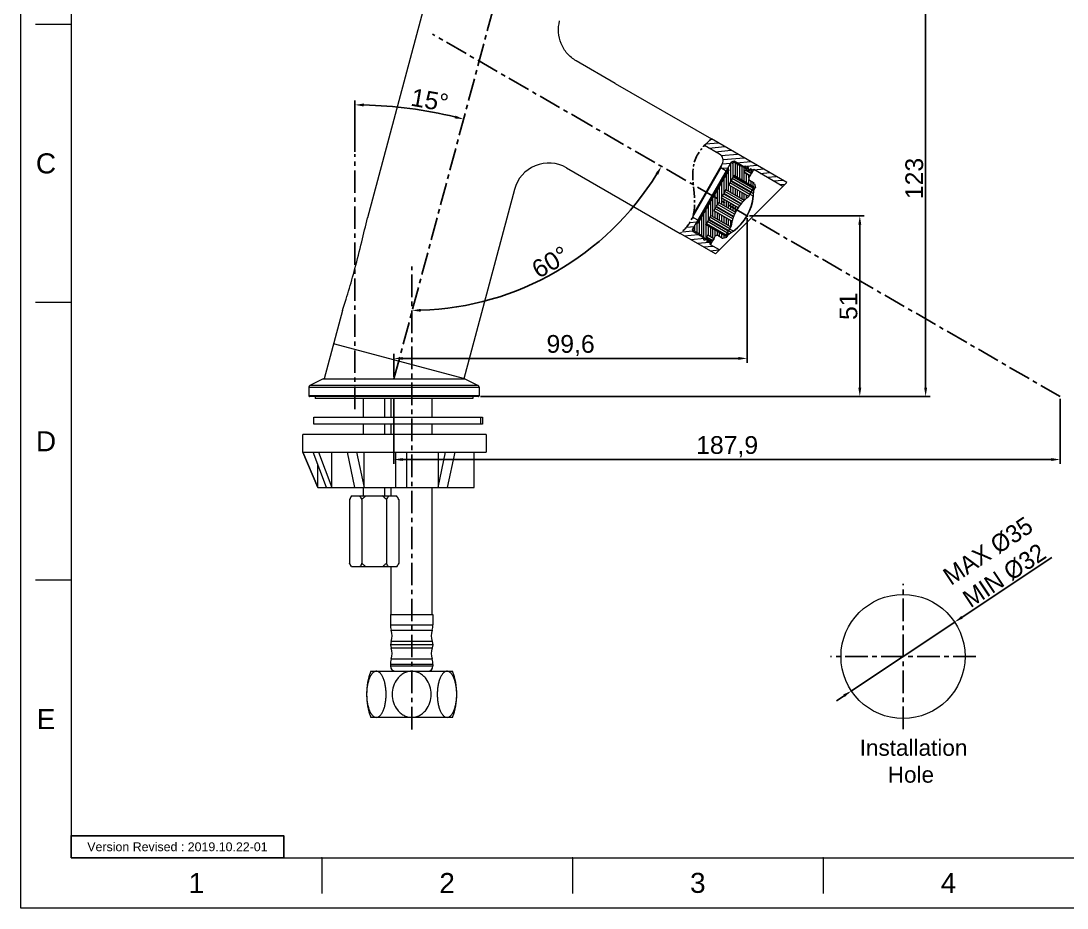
# Model space of a CAD drawing. Header units: millimetres. Extents: x 1968 to 2562, y -639 to -219.
# Drawn here: x 1967.7 to 2262.8, y -639.2 to -388.9 of the extents above; entities that cross this region are included whole.
import ezdxf

# ---------------------------------------------------------------- set-up
doc = ezdxf.new("R2010")
doc.units = ezdxf.units.MM
doc.header["$LTSCALE"] = 0.1
doc.linetypes.add('CENTERX2', pattern=[101.6, 63.5, -12.7, 12.7, -12.7])
doc.layers.get('0').update_dxf_attribs({"lineweight": 13})
for name, color, linetype in [('CENTER', 1, 'CENTERX2'), ('FORM', 7, 'Continuous'), ('TEXT', 2, 'Continuous')]:
    doc.layers.add(name, color=color, linetype=linetype)
doc.layers.add('DIM', color=3, linetype='Continuous', lineweight=9)
doc.styles.get("Standard").update_dxf_attribs({"font": 'arial.ttf'})
doc.dimstyles.new('ISO-25', dxfattribs={"dimtxt": 2.5, "dimasz": 2.5, "dimexe": 1.25, "dimexo": 0.625, "dimtad": 1, "dimtxsty": 'Standard', "dimcen": 2.5, "dimadec": 0, "dimazin": 0, "dimtfac": 1, "dimtmove": 0, "dimatfit": 3, "dimfxl": 0, "dimarcsym": 0})

# ---------------------------------------------------------------- blocks, each defined once
blk = doc.blocks.new('*D34')
at = {"layer": 'Defpoints', "color": 0}
for p in [(2128.44, -418.46), (2077.97, -458.23), (2105.77, -465.69), (2260.84, -494.9), (2077.97, -588.75)]:
    blk.add_point(p, dxfattribs=at)
at = {"layer": 'DIM', "color": 3, "lineweight": -2}
blk.add_arc((2077.97, -389.32), 81.27, 271.7625, 328.2375, dxfattribs=at)
at = {"layer": 'DIM', "color": 3}
for points in [[(2146.72, -431.89), (2147.43, -432.32), (2148.36, -429.96)], [(2080.48, -470.97), (2080.47, -470.14), (2077.97, -470.6)]]:
    blk.add_solid(points, dxfattribs=at)
at = {"layer": 'DIM', "color": 3, "insert": (2117.02, -456.96), "char_height": 5, "attachment_point": 5, "rotation": 30}
blk.add_mtext('60°', dxfattribs=at)
blk = doc.blocks.new('*D35')
at = {"layer": 'Defpoints', "color": 0}
for p in [(2108.76, -356.12), (2072.23, -413.07), (2061.91, -426.49), (2072.91, -489.9), (2061.91, -498.4)]:
    blk.add_point(p, dxfattribs=at)
at = {"layer": 'DIM', "color": 3, "lineweight": -2}
blk.add_line((2061.91, -425.87), (2061.91, -411.37), dxfattribs=at)
blk.add_arc((2061.91, -530.95), 118.33, 76.2105, 88.7895, dxfattribs=at)
at = {"layer": 'DIM', "color": 3}
for points in [[(2064.41, -413.07), (2064.42, -412.23), (2061.91, -412.62)], [(2090.22, -415.63), (2090.02, -416.44), (2092.54, -416.65)]]:
    blk.add_solid(points, dxfattribs=at)
at = {"layer": 'DIM', "color": 3, "insert": (2083.01, -411.29), "char_height": 5, "attachment_point": 5, "rotation": 350}
blk.add_mtext('15°', dxfattribs=at)
blk = doc.blocks.new('*D36')
at = {"layer": 'Defpoints', "color": 0}
for p in [(2172.54, -443.92), (2204.3, -443.92), (2096.71, -494.9)]:
    blk.add_point(p, dxfattribs=at)
at = {"layer": 'DIM', "color": 3, "lineweight": -2}
for p, q in [((2173.17, -443.92), (2205.55, -443.92)), ((2204.3, -492.4), (2204.3, -446.42)), ((2097.34, -494.9), (2205.55, -494.9))]:
    blk.add_line(p, q, dxfattribs=at)
at = {"layer": 'DIM', "color": 3}
for points in [[(2203.88, -446.42), (2204.71, -446.42), (2204.3, -443.92)], [(2203.88, -492.4), (2204.71, -492.4), (2204.3, -494.9)]]:
    blk.add_solid(points, dxfattribs=at)
at = {"layer": 'DIM', "color": 3, "insert": (2201.12, -469.41), "char_height": 5, "attachment_point": 5, "rotation": 90}
blk.add_mtext('51', dxfattribs=at)
blk = doc.blocks.new('*D37')
at = {"layer": 'Defpoints', "color": 0}
for p in [(2179.64, -371.85), (2222.86, -371.85), (2096.71, -494.9)]:
    blk.add_point(p, dxfattribs=at)
at = {"layer": 'DIM', "color": 3, "lineweight": -2}
for p, q in [((2180.27, -371.85), (2224.11, -371.85)), ((2222.86, -492.4), (2222.86, -374.35)), ((2097.34, -494.9), (2224.11, -494.9))]:
    blk.add_line(p, q, dxfattribs=at)
at = {"layer": 'DIM', "color": 3}
for points in [[(2222.45, -374.35), (2223.28, -374.35), (2222.86, -371.85)], [(2222.45, -492.4), (2223.28, -492.4), (2222.86, -494.9)]]:
    blk.add_solid(points, dxfattribs=at)
at = {"layer": 'DIM', "color": 3, "insert": (2219.68, -433.38), "char_height": 5, "attachment_point": 5, "rotation": 90}
blk.add_mtext('123', dxfattribs=at)
blk = doc.blocks.new('*D39')
at = {"layer": 'Defpoints', "color": 0}
for p in [(2072.91, -494.9), (2260.84, -494.9), (2260.84, -512.65)]:
    blk.add_point(p, dxfattribs=at)
at = {"layer": 'DIM', "color": 3, "lineweight": -2}
for p, q in [((2072.91, -495.53), (2072.91, -513.9)), ((2260.84, -495.53), (2260.84, -513.9)), ((2075.41, -512.65), (2258.34, -512.65))]:
    blk.add_line(p, q, dxfattribs=at)
at = {"layer": 'DIM', "color": 3}
for points in [[(2075.41, -512.23), (2075.41, -513.06), (2072.91, -512.65)], [(2258.34, -512.23), (2258.34, -513.06), (2260.84, -512.65)]]:
    blk.add_solid(points, dxfattribs=at)
at = {"layer": 'DIM', "color": 3, "insert": (2166.88, -509.02), "char_height": 5, "attachment_point": 5}
blk.add_mtext('187,9', dxfattribs=at)
blk = doc.blocks.new('*D40')
at = {"layer": 'Defpoints', "color": 0}
for p in [(2172.54, -443.92), (2172.54, -484.13), (2072.91, -489.9)]:
    blk.add_point(p, dxfattribs=at)
at = {"layer": 'DIM', "color": 3, "lineweight": -2}
for p, q in [((2172.54, -444.55), (2172.54, -485.38)), ((2072.91, -489.28), (2072.91, -482.88)), ((2075.41, -484.13), (2170.04, -484.13))]:
    blk.add_line(p, q, dxfattribs=at)
at = {"layer": 'DIM', "color": 3}
for points in [[(2075.41, -483.72), (2075.41, -484.55), (2072.91, -484.13)], [(2170.04, -483.72), (2170.04, -484.55), (2172.54, -484.13)]]:
    blk.add_solid(points, dxfattribs=at)
at = {"layer": 'DIM', "color": 3, "insert": (2122.73, -480.5), "char_height": 5, "attachment_point": 5}
blk.add_mtext('99,6', dxfattribs=at)
blk = doc.blocks.new('*D41')
at = {"layer": 'Defpoints', "color": 0}
for p in [(2231.06, -558.5), (2201.92, -577.89)]:
    blk.add_point(p, dxfattribs=at)
at = {"layer": 'DIM', "color": 0, "lineweight": -2}
for p, q in [((2258.43, -540.29), (2233.14, -557.11)), ((2201.92, -577.89), (2231.06, -558.5)), ((2199.84, -579.28), (2197.76, -580.66))]:
    blk.add_line(p, q, dxfattribs=at)
at = {"layer": 'DIM', "color": 0}
for points in [[(2232.91, -556.77), (2233.37, -557.46), (2231.06, -558.5)], [(2199.61, -578.93), (2200.07, -579.62), (2201.92, -577.89)]]:
    blk.add_solid(points, dxfattribs=at)
at = {"layer": 'DIM', "color": 0, "insert": (2242.78, -541.93), "char_height": 5, "attachment_point": 5, "rotation": 33.6436}
blk.add_mtext('{\\fMS PGothic|b0|i0|c129|p34;MAX %%C35\\PMIN %%C32}', dxfattribs=at)

msp = doc.modelspace()

# ---------------------------------------------------------------- hatches: boundary and pattern name
at = {"linetype": 'Continuous'}
h = msp.add_hatch(dxfattribs=at)
h.set_pattern_fill('DEFAULT__6', color=2, scale=0.632378, angle=90, style=0, pattern_type=0)
h.set_pattern_definition([(90, (1875.1375, -693.86044), (-0.632378, 0), [])])
edge = h.paths.add_edge_path()
edge.add_line((2159.927, -449.918), (2160.027, -449.745))
edge.add_line((2160.027, -449.745), (2159.248, -449.295))
edge.add_spline(control_points=[(2159.248, -449.295), (2159.216, -449.276), (2159.198, -449.245), (2159.198, -449.208)], knot_values=[0, 0, 0, 0, 1, 1, 1, 1], weights=[1, 0.9106836, 0.9106836, 1], degree=3, periodic=0)
edge.add_spline(control_points=[(2159.148, -449.122), (2159.179, -449.14), (2159.198, -449.172), (2159.198, -449.208)], knot_values=[0, 0, 0, 0, 1, 1, 1, 1], weights=[1, 0.9106836, 0.9106836, 1], degree=3, periodic=0)
edge.add_line((2159.148, -449.122), (2157.479, -448.158))
edge.add_line((2157.479, -448.158), (2157.729, -447.725))
edge.add_line((2157.729, -447.725), (2157.383, -447.525))
edge.add_spline(control_points=[(2157.383, -447.525), (2157.332, -447.496), (2157.317, -447.439), (2157.346, -447.389)], knot_values=[0, 0, 0, 0, 1, 1, 1, 1], weights=[1, 0.8047379, 0.8047379, 1], degree=3, periodic=0)
edge.add_line((2157.346, -447.389), (2158.246, -445.83))
edge.add_spline(control_points=[(2158.246, -445.83), (2158.275, -445.779), (2158.332, -445.764), (2158.383, -445.793)], knot_values=[0, 0, 0, 0, 1, 1, 1, 1], weights=[1, 0.8047379, 0.8047379, 1], degree=3, periodic=0)
edge.add_line((2158.729, -445.993), (2158.383, -445.793))
edge.add_line((2158.729, -445.993), (2167.429, -430.924))
edge.add_line((2167.429, -430.924), (2167.083, -430.724))
edge.add_spline(control_points=[(2167.046, -430.588), (2167.017, -430.638), (2167.032, -430.695), (2167.083, -430.724)], knot_values=[0, 0, 0, 0, 1, 1, 1, 1], weights=[1, 0.8047379, 0.8047379, 1], degree=3, periodic=0)
edge.add_line((2167.046, -430.588), (2167.946, -429.029))
edge.add_spline(control_points=[(2168.083, -428.992), (2168.032, -428.963), (2167.975, -428.978), (2167.946, -429.029)], knot_values=[0, 0, 0, 0, 1, 1, 1, 1], weights=[1, 0.8047379, 0.8047379, 1], degree=3, periodic=0)
edge.add_line((2168.429, -429.192), (2168.083, -428.992))
edge.add_line((2168.429, -429.192), (2168.679, -428.759))
edge.add_line((2170.348, -429.723), (2168.679, -428.759))
edge.add_spline(control_points=[(2170.348, -429.723), (2170.379, -429.741), (2170.416, -429.741), (2170.448, -429.723)], knot_values=[0, 0, 0, 0, 1, 1, 1, 1], weights=[1, 0.9106836, 0.9106836, 1], degree=3, periodic=0)
edge.add_spline(control_points=[(2170.548, -429.723), (2170.516, -429.704), (2170.479, -429.704), (2170.448, -429.723)], knot_values=[0, 0, 0, 0, 1, 1, 1, 1], weights=[1, 0.9106836, 0.9106836, 1], degree=3, periodic=0)
edge.add_line((2171.327, -430.173), (2170.548, -429.723))
edge.add_line((2171.327, -430.173), (2171.427, -429.999))
edge.add_line((2171.427, -429.999), (2172.012, -429.843))
edge.add_line((2171.975, -430.455), (2172.012, -429.843))
edge.add_spline(control_points=[(2172.13, -430.545), (2172.119, -430.552), (2172.097, -430.561), (2172.059, -430.562), (2172.024, -430.55), (2171.995, -430.525), (2171.978, -430.492), (2171.974, -430.468), (2171.975, -430.455)], knot_values=[0, 0, 0, 0, 0.1666667, 0.3333333, 0.5, 0.6666667, 0.8333333, 1, 1, 1, 1], degree=3, periodic=0)
edge.add_line((2172.709, -430.162), (2172.13, -430.545))
edge.add_line((2172.882, -430.262), (2172.709, -430.162))
edge.add_line((2172.841, -430.955), (2172.882, -430.262))
edge.add_spline(control_points=[(2172.996, -431.045), (2172.985, -431.052), (2172.963, -431.061), (2172.926, -431.062), (2172.89, -431.05), (2172.861, -431.025), (2172.844, -430.992), (2172.84, -430.968), (2172.841, -430.955)], knot_values=[0, 0, 0, 0, 0.1666667, 0.3333333, 0.5, 0.6666667, 0.8333333, 1, 1, 1, 1], degree=3, periodic=0)
edge.add_line((2173.575, -430.662), (2172.996, -431.045))
edge.add_line((2173.575, -430.662), (2173.748, -430.762))
edge.add_line((2173.707, -431.455), (2173.748, -430.762))
edge.add_spline(control_points=[(2173.862, -431.545), (2173.851, -431.552), (2173.829, -431.561), (2173.792, -431.562), (2173.756, -431.55), (2173.727, -431.525), (2173.71, -431.492), (2173.706, -431.468), (2173.707, -431.455)], knot_values=[0, 0, 0, 0, 0.1666667, 0.3333333, 0.5, 0.6666667, 0.8333333, 1, 1, 1, 1], degree=3, periodic=0)
edge.add_line((2174.011, -431.446), (2173.862, -431.545))
edge.add_line((2174.025, -431.499), (2174.011, -431.446))
edge.add_line((2173.8, -431.889), (2174.025, -431.499))
edge.add_spline(control_points=[(2173.8, -431.889), (2173.786, -431.914), (2173.757, -431.922), (2173.732, -431.907)], knot_values=[0, 0, 0, 0, 1, 1, 1, 1], weights=[1, 0.8047379, 0.8047379, 1], degree=3, periodic=0)
edge.add_line((2172.043, -430.932), (2173.732, -431.907))
edge.add_line((2171.643, -431.625), (2172.043, -430.932))
edge.add_line((2171.643, -431.625), (2173.332, -432.6))
edge.add_spline(control_points=[(2173.332, -432.6), (2173.357, -432.615), (2173.365, -432.643), (2173.35, -432.668)], knot_values=[0, 0, 0, 0, 1, 1, 1, 1], weights=[1, 0.8047379, 0.8047379, 1], degree=3, periodic=0)
edge.add_line((2173.025, -433.231), (2173.35, -432.668))
edge.add_spline(control_points=[(2173.025, -433.231), (2172.879, -433.485), (2172.955, -433.768), (2173.208, -433.914)], knot_values=[0, 0, 0, 0, 1, 1, 1, 1], weights=[1, 0.8047379, 0.8047379, 1], degree=3, periodic=0)
edge.add_line((2174.328, -434.561), (2173.208, -433.914))
edge.add_spline(control_points=[(2174.561, -434.864), (2174.526, -434.735), (2174.444, -434.628), (2174.328, -434.561)], knot_values=[0, 0, 0, 0, 1, 1, 1, 1], weights=[1, 0.949253, 0.949253, 1], degree=3, periodic=0)
edge.add_line((2174.561, -434.864), (2174.842, -435.914))
edge.add_spline(control_points=[(2174.769, -435.97), (2174.814, -435.996), (2174.856, -435.964), (2174.842, -435.914)], knot_values=[0, 0, 0, 0, 1, 1, 1, 1], weights=[1, 0.5884556, 0.5884556, 1], degree=3, periodic=0)
edge.add_line((2174.769, -435.97), (2174.44, -435.78))
edge.add_line((2168.811, -432.53), (2174.44, -435.78))
edge.add_line((2168.811, -432.53), (2168.712, -432.702))
edge.add_line((2168.712, -432.702), (2174.341, -435.952))
edge.add_line((2174.239, -436.129), (2174.341, -435.952))
edge.add_line((2168.61, -432.879), (2174.239, -436.129))
edge.add_line((2168.61, -432.879), (2168.012, -433.914))
edge.add_line((2168.012, -433.914), (2173.641, -437.164))
edge.add_line((2173.539, -437.341), (2173.641, -437.164))
edge.add_line((2167.91, -434.091), (2173.539, -437.341))
edge.add_line((2167.91, -434.091), (2167.312, -435.127))
edge.add_line((2167.312, -435.127), (2172.941, -438.377))
edge.add_line((2172.862, -438.514), (2172.941, -438.377))
edge.add_spline(control_points=[(2172.862, -438.514), (2172.849, -438.538), (2172.83, -438.558), (2172.808, -438.574)], knot_values=[0, 0, 0, 0, 1, 1, 1, 1], weights=[1, 0.9862307, 0.9862307, 1], degree=3, periodic=0)
edge.add_spline(control_points=[(2171.697, -439.511), (2172.049, -439.177), (2172.419, -438.864), (2172.808, -438.574)], knot_values=[0, 0, 0, 0, 1, 1, 1, 1], weights=[1, 0.9987831, 0.9987831, 1], degree=3, periodic=0)
edge.add_line((2166.51, -436.516), (2171.697, -439.511))
edge.add_line((2166.51, -436.516), (2165.912, -437.551))
edge.add_line((2165.912, -437.551), (2170.851, -440.403))
edge.add_line((2170.718, -440.562), (2170.851, -440.403))
edge.add_line((2165.81, -437.728), (2170.718, -440.562))
edge.add_line((2165.81, -437.728), (2165.212, -438.764))
edge.add_line((2165.212, -438.764), (2169.999, -441.527))
edge.add_spline(control_points=[(2169.196, -442.917), (2169.433, -442.436), (2169.7, -441.972), (2169.999, -441.527)], knot_values=[0, 0, 0, 0, 1, 1, 1, 1], weights=[1, 0.9985163, 0.9985163, 1], degree=3, periodic=0)
edge.add_line((2164.41, -440.153), (2169.196, -442.917))
edge.add_line((2164.41, -440.153), (2163.812, -441.189))
edge.add_line((2163.812, -441.189), (2168.72, -444.022))
edge.add_line((2168.649, -444.217), (2168.72, -444.022))
edge.add_line((2163.71, -441.366), (2168.649, -444.217))
edge.add_line((2163.71, -441.366), (2163.112, -442.401))
edge.add_line((2163.112, -442.401), (2168.3, -445.396))
edge.add_spline(control_points=[(2168.044, -446.827), (2168.1, -446.345), (2168.186, -445.868), (2168.3, -445.396)], knot_values=[0, 0, 0, 0, 1, 1, 1, 1], weights=[1, 0.9987831, 0.9987831, 1], degree=3, periodic=0)
edge.add_spline(control_points=[(2168.019, -446.903), (2168.032, -446.88), (2168.041, -446.854), (2168.044, -446.827)], knot_values=[0, 0, 0, 0, 1, 1, 1, 1], weights=[1, 0.9862307, 0.9862307, 1], degree=3, periodic=0)
edge.add_line((2167.939, -447.041), (2168.019, -446.903))
edge.add_line((2162.31, -443.791), (2167.939, -447.041))
edge.add_line((2162.31, -443.791), (2161.712, -444.826))
edge.add_line((2161.712, -444.826), (2167.341, -448.076))
edge.add_line((2167.239, -448.253), (2167.341, -448.076))
edge.add_line((2161.61, -445.003), (2167.239, -448.253))
edge.add_line((2161.61, -445.003), (2161.012, -446.039))
edge.add_line((2161.012, -446.039), (2166.641, -449.289))
edge.add_line((2166.539, -449.466), (2166.641, -449.289))
edge.add_line((2160.91, -446.216), (2166.539, -449.466))
edge.add_line((2160.91, -446.216), (2160.811, -446.387))
edge.add_line((2166.44, -449.637), (2160.811, -446.387))
edge.add_line((2166.769, -449.826), (2166.44, -449.637))
edge.add_spline(control_points=[(2166.769, -449.826), (2166.814, -449.853), (2166.807, -449.905), (2166.757, -449.918)], knot_values=[0, 0, 0, 0, 1, 1, 1, 1], weights=[1, 0.5884556, 0.5884556, 1], degree=3, periodic=0)
edge.add_line((2165.707, -450.199), (2166.757, -449.918))
edge.add_spline(control_points=[(2165.707, -450.199), (2165.578, -450.234), (2165.444, -450.217), (2165.328, -450.149)], knot_values=[0, 0, 0, 0, 1, 1, 1, 1], weights=[1, 0.949253, 0.949253, 1], degree=3, periodic=0)
edge.add_line((2165.328, -450.149), (2164.208, -449.503))
edge.add_spline(control_points=[(2163.525, -449.686), (2163.672, -449.432), (2163.955, -449.356), (2164.208, -449.503)], knot_values=[0, 0, 0, 0, 1, 1, 1, 1], weights=[1, 0.8047379, 0.8047379, 1], degree=3, periodic=0)
edge.add_line((2163.2, -450.249), (2163.525, -449.686))
edge.add_spline(control_points=[(2163.132, -450.267), (2163.157, -450.282), (2163.186, -450.274), (2163.2, -450.249)], knot_values=[0, 0, 0, 0, 1, 1, 1, 1], weights=[1, 0.8047379, 0.8047379, 1], degree=3, periodic=0)
edge.add_line((2161.443, -449.292), (2163.132, -450.267))
edge.add_line((2161.443, -449.292), (2161.043, -449.985))
edge.add_line((2161.043, -449.985), (2162.732, -450.96))
edge.add_spline(control_points=[(2162.75, -451.028), (2162.765, -451.003), (2162.757, -450.975), (2162.732, -450.96)], knot_values=[0, 0, 0, 0, 1, 1, 1, 1], weights=[1, 0.8047379, 0.8047379, 1], degree=3, periodic=0)
edge.add_line((2162.525, -451.418), (2162.75, -451.028))
edge.add_line((2162.525, -451.418), (2162.017, -451.554))
edge.add_line((2162.05, -451.004), (2162.017, -451.554))
edge.add_spline(control_points=[(2161.895, -450.914), (2161.906, -450.907), (2161.928, -450.898), (2161.966, -450.897), (2162.002, -450.909), (2162.03, -450.934), (2162.047, -450.967), (2162.051, -450.991), (2162.05, -451.004)], knot_values=[0, 0, 0, 0, 0.1666667, 0.3333333, 0.5, 0.6666667, 0.8333333, 1, 1, 1, 1], degree=3, periodic=0)
edge.add_line((2161.315, -451.297), (2161.895, -450.914))
edge.add_line((2161.315, -451.297), (2161.142, -451.197))
edge.add_line((2161.184, -450.504), (2161.142, -451.197))
edge.add_spline(control_points=[(2161.029, -450.414), (2161.04, -450.407), (2161.062, -450.398), (2161.1, -450.397), (2161.136, -450.409), (2161.164, -450.434), (2161.181, -450.467), (2161.185, -450.491), (2161.184, -450.504)], knot_values=[0, 0, 0, 0, 0.1666667, 0.3333333, 0.5, 0.6666667, 0.8333333, 1, 1, 1, 1], degree=3, periodic=0)
edge.add_line((2160.449, -450.797), (2161.029, -450.414))
edge.add_line((2160.449, -450.797), (2160.276, -450.697))
edge.add_line((2160.318, -450.004), (2160.276, -450.697))
edge.add_spline(control_points=[(2160.163, -449.914), (2160.173, -449.907), (2160.196, -449.898), (2160.234, -449.897), (2160.27, -449.909), (2160.298, -449.934), (2160.315, -449.967), (2160.319, -449.991), (2160.318, -450.004)], knot_values=[0, 0, 0, 0, 0.1666667, 0.3333333, 0.5, 0.6666667, 0.8333333, 1, 1, 1, 1], degree=3, periodic=0)
edge.add_line((2159.962, -450.047), (2160.163, -449.914))
edge.add_line((2159.927, -449.918), (2159.962, -450.047))

# ---------------------------------------------------------------- linework, layer by layer
for p, q in [((1981.841, -233.299), (1981.841, -625.017)), ((1981.841, -389.986), (1971.841, -389.986)), ((1981.841, -468.33), (1971.841, -468.33)), ((1981.841, -546.673), (1971.841, -546.673)), ((1981.841, -625.017), (2547.497, -625.017)), ((2052.548, -625.017), (2052.548, -635.017)), ((2123.255, -625.017), (2123.255, -635.017)), ((2193.962, -625.017), (2193.962, -635.017))]:
    msp.add_line(p, q)
at = {"color": 7, "linetype": 'Continuous'}
for p, q in [((2083.679, -376.318), (2065.414, -444.482)), ((2135.318, -406.554), (2124.296, -400.19)), ((2135.318, -406.554), (2162.426, -422.204)), ((2164.757, -426.552), (2160.484, -424.085)), ((2183.718, -434.498), (2162.426, -422.204)), ((2121.568, -430.37), (2153.627, -448.878)), ((2165.109, -430.393), (2157.109, -444.25)), ((2157.146, -447.735), (2168.146, -428.682)), ((2165.489, -429.285), (2157.388, -443.316)), ((2167.083, -430.724), (2158.383, -445.793)), ((2166.646, -431.28), (2165.109, -430.393)), ((2167.429, -430.924), (2167.083, -430.724)), ((2168.429, -429.192), (2168.083, -428.992)), ((2168.829, -428.499), (2168.146, -428.682)), ((2168.429, -429.192), (2168.829, -428.499)), ((2170.348, -429.723), (2168.679, -428.759)), ((2173.376, -431.124), (2168.829, -428.499)), ((2171.327, -430.173), (2170.548, -429.723)), ((2171.327, -430.173), (2171.427, -429.999)), ((2171.427, -429.999), (2172.012, -429.843)), ((2171.975, -430.455), (2172.012, -429.843)), ((2172.709, -430.162), (2172.13, -430.545)), ((2172.882, -430.262), (2172.709, -430.162)), ((2172.841, -430.955), (2172.882, -430.262)), ((2173.575, -430.662), (2172.996, -431.045)), ((2173.575, -430.662), (2173.748, -430.762)), ((2173.707, -431.455), (2173.748, -430.762)), ((2158.729, -445.993), (2167.429, -430.924)), ((2168.61, -432.879), (2168.012, -433.914)), ((2173.94, -436.646), (2168.311, -433.396)), ((2168.61, -432.879), (2174.239, -436.129)), ((2168.811, -432.53), (2168.712, -432.702)), ((2168.712, -432.702), (2174.341, -435.952)), ((2174.434, -435.792), (2168.805, -432.542)), ((2168.811, -432.53), (2174.769, -435.97)), ((2171.643, -431.625), (2172.043, -430.932)), ((2171.643, -431.625), (2173.332, -432.6)), ((2173.388, -432.603), (2171.656, -431.603)), ((2172.007, -430.995), (2173.739, -431.995)), ((2173.721, -431.927), (2172.032, -430.952)), ((2172.043, -430.932), (2173.732, -431.907)), ((2173.025, -433.231), (2173.35, -432.668)), ((2173.332, -432.6), (2173.732, -431.907)), ((2173.789, -431.909), (2173.363, -432.646)), ((2174.4, -430.85), (2173.376, -431.124)), ((2173.746, -431.934), (2173.726, -431.929)), ((2173.771, -431.927), (2173.746, -431.934)), ((2173.789, -431.909), (2173.771, -431.927)), ((2173.8, -431.889), (2174.4, -430.85)), ((2174.011, -431.446), (2173.862, -431.545)), ((2174.025, -431.499), (2174.011, -431.446)), ((2182.62, -435.596), (2174.4, -430.85)), ((2106.909, -436.442), (2092.584, -489.902)), ((2163.587, -454.629), (2183.718, -434.498)), ((2183.718, -434.498), (2163.587, -454.629)), ((2166.51, -436.516), (2165.912, -437.551)), ((2166.51, -436.516), (2171.697, -439.511)), ((2167.91, -434.091), (2167.312, -435.127)), ((2167.312, -435.127), (2172.941, -438.377)), ((2173.24, -437.859), (2167.611, -434.609)), ((2167.91, -434.091), (2173.539, -437.341)), ((2168.012, -433.914), (2173.641, -437.164)), ((2172.862, -438.514), (2174.434, -435.792)), ((2174.328, -434.561), (2173.208, -433.914)), ((2174.427, -436.809), (2173.991, -436.558)), ((2174.333, -436.065), (2174.29, -436.04)), ((2174.769, -435.97), (2174.389, -436.627)), ((2174.396, -436.716), (2174.812, -435.995)), ((2174.561, -434.864), (2174.842, -435.914)), ((2165.81, -437.728), (2165.212, -438.764)), ((2165.212, -438.764), (2169.999, -441.527)), ((2170.345, -441.037), (2165.511, -438.246)), ((2165.81, -437.728), (2170.718, -440.562)), ((2165.912, -437.551), (2170.851, -440.403)), ((2171.26, -439.949), (2166.211, -437.034)), ((2173.291, -437.77), (2174.343, -438.377)), ((2174.34, -437.685), (2173.59, -437.253)), ((2174.427, -437.045), (2173.889, -436.735)), ((2174.402, -437.031), (2174.401, -437.043)), ((2163.71, -441.366), (2163.112, -442.401)), ((2163.112, -442.401), (2168.3, -445.396)), ((2168.46, -444.799), (2163.411, -441.884)), ((2163.71, -441.366), (2168.649, -444.217)), ((2164.41, -440.153), (2163.812, -441.189)), ((2163.812, -441.189), (2168.72, -444.022)), ((2168.945, -443.462), (2164.111, -440.671)), ((2164.41, -440.153), (2169.196, -442.917)), ((2158.646, -445.137), (2157.109, -444.25)), ((2161.61, -445.003), (2161.012, -446.039)), ((2166.94, -448.771), (2161.311, -445.521)), ((2161.61, -445.003), (2167.239, -448.253)), ((2162.31, -443.791), (2161.712, -444.826)), ((2161.712, -444.826), (2167.341, -448.076)), ((2167.64, -447.558), (2162.011, -444.308)), ((2162.31, -443.791), (2167.939, -447.041)), ((2157.329, -448.418), (2157.146, -447.735)), ((2157.329, -448.418), (2157.729, -447.725)), ((2161.876, -451.043), (2157.329, -448.418)), ((2157.729, -447.725), (2157.383, -447.525)), ((2159.148, -449.122), (2157.479, -448.158)), ((2158.729, -445.993), (2158.383, -445.793)), ((2160.91, -446.216), (2160.811, -446.387)), ((2166.769, -449.826), (2160.811, -446.387)), ((2166.447, -449.626), (2160.818, -446.376)), ((2160.91, -446.216), (2166.539, -449.466)), ((2161.012, -446.039), (2166.641, -449.289)), ((2166.447, -449.626), (2168.019, -446.903)), ((2168.04, -448.597), (2167.29, -448.165)), ((2168.64, -448.254), (2167.589, -447.647)), ((2163.587, -454.629), (2153.627, -448.878)), ((2160.027, -449.745), (2159.248, -449.295)), ((2159.927, -449.918), (2160.027, -449.745)), ((2159.927, -449.918), (2159.962, -450.047)), ((2159.962, -450.047), (2160.163, -449.914)), ((2160.318, -450.004), (2160.276, -450.697)), ((2160.449, -450.797), (2160.276, -450.697)), ((2160.449, -450.797), (2161.029, -450.414)), ((2161.443, -449.292), (2161.043, -449.985)), ((2161.043, -449.985), (2162.732, -450.96)), ((2162.743, -450.94), (2161.054, -449.965)), ((2162.811, -450.922), (2161.079, -449.922)), ((2161.184, -450.504), (2161.142, -451.197)), ((2161.315, -451.297), (2161.142, -451.197)), ((2161.315, -451.297), (2161.895, -450.914)), ((2161.43, -449.315), (2163.162, -450.315)), ((2161.443, -449.292), (2163.132, -450.267)), ((2161.876, -451.043), (2161.964, -450.89)), ((2162.15, -452.067), (2161.876, -451.043)), ((2162.05, -451.004), (2162.017, -451.554)), ((2162.525, -451.418), (2162.017, -451.554)), ((2162.15, -452.067), (2162.75, -451.028)), ((2162.732, -450.96), (2163.132, -450.267)), ((2163.182, -450.281), (2162.762, -451.009)), ((2162.768, -450.984), (2162.762, -451.009)), ((2163.2, -450.249), (2163.525, -449.686)), ((2165.328, -450.149), (2164.208, -449.503)), ((2165.707, -450.199), (2166.757, -449.918)), ((2166.633, -449.402), (2166.59, -449.377)), ((2167.148, -449.169), (2166.769, -449.826)), ((2166.812, -449.851), (2167.228, -449.131)), ((2167.325, -449.111), (2166.889, -448.859)), ((2167.529, -448.993), (2166.991, -448.682)), ((2167.515, -448.972), (2167.504, -448.979)), ((2164.685, -453.531), (2162.15, -452.067)), ((2058.414, -470.606), (2053.244, -489.902)), ((2058.414, -470.606), (2058.42, -470.589)), ((2048.914, -492.211), (2048.914, -494.702)), ((2048.914, -492.211), (2096.914, -492.211)), ((2052.914, -489.902), (2049.191, -491.764)), ((2096.638, -491.764), (2049.191, -491.764)), ((2052.914, -489.902), (2092.914, -489.902)), ((2092.914, -489.902), (2096.638, -491.764)), ((2096.914, -492.211), (2096.914, -494.702)), ((2096.914, -494.702), (2048.914, -494.702)), ((2096.714, -494.902), (2049.114, -494.902)), ((2050.664, -494.902), (2050.664, -495.402)), ((2095.164, -495.402), (2050.664, -495.402)), ((2064.316, -500.695), (2064.316, -495.402)), ((2070.316, -500.695), (2070.316, -495.402)), ((2072.164, -500.695), (2072.164, -495.402)), ((2083.664, -500.695), (2083.664, -495.402)), ((2095.164, -494.902), (2095.164, -495.402)), ((2050.316, -502.695), (2050.316, -500.695)), ((2050.316, -500.695), (2097.883, -500.695)), ((2097.3, -500.695), (2097.3, -502.695)), ((2097.883, -500.695), (2097.883, -502.695)), ((2097.883, -502.695), (2050.316, -502.695)), ((2064.316, -505.544), (2064.316, -502.695)), ((2070.316, -505.544), (2070.316, -502.695)), ((2072.164, -505.544), (2072.164, -502.695)), ((2083.664, -505.544), (2083.664, -502.695)), ((2047.164, -510.544), (2047.164, -505.544)), ((2098.914, -505.544), (2047.164, -505.544)), ((2098.914, -505.544), (2098.914, -510.544)), ((2051.414, -520.544), (2047.164, -510.544)), ((2047.164, -510.544), (2098.914, -510.544)), ((2047.205, -510.544), (2051.462, -520.544)), ((2053.854, -520.544), (2050.167, -510.544)), ((2051.667, -510.544), (2055.354, -520.544)), ((2055.354, -520.544), (2055.354, -510.544)), ((2061.889, -520.544), (2059.76, -510.544)), ((2062.359, -510.544), (2064.487, -520.544)), ((2064.487, -520.544), (2064.487, -510.544)), ((2073.414, -520.544), (2073.414, -510.544)), ((2076.414, -510.544), (2076.414, -520.544)), ((2085.341, -510.544), (2085.341, -520.544)), ((2085.341, -520.544), (2087.47, -510.544)), ((2090.068, -510.544), (2087.939, -520.544)), ((2095.414, -510.544), (2095.414, -520.544)), ((2095.542, -520.544), (2095.542, -510.544)), ((2051.462, -520.544), (2051.462, -514.057)), ((2051.414, -520.544), (2095.542, -520.544)), ((2064.316, -522.902), (2064.316, -520.544)), ((2070.316, -522.902), (2070.316, -520.544)), ((2072.164, -522.902), (2072.164, -520.544)), ((2083.664, -556.368), (2083.664, -520.544)), ((2060.888, -522.902), (2060.388, -523.902)), ((2060.388, -523.902), (2060.388, -541.902)), ((2060.888, -522.902), (2073.745, -522.902)), ((2063.852, -523.902), (2063.852, -541.902)), ((2070.78, -523.902), (2070.78, -541.902)), ((2060.888, -542.902), (2060.388, -541.902)), ((2073.745, -542.902), (2060.888, -542.902)), ((2072.164, -556.368), (2072.164, -542.902)), ((2071.914, -556.368), (2083.914, -556.368)), ((2071.914, -556.368), (2071.914, -559.245)), ((2083.914, -556.368), (2083.914, -559.245)), ((2071.914, -559.245), (2083.914, -559.245)), ((2072.164, -560.807), (2083.664, -560.807)), ((2072.159, -563.946), (2071.946, -564.868)), ((2083.882, -564.868), (2071.946, -564.868)), ((2071.946, -564.868), (2072.159, -565.79)), ((2083.67, -563.946), (2072.159, -563.946)), ((2072.159, -565.79), (2083.67, -565.79)), ((2083.67, -563.946), (2083.882, -564.868)), ((2083.882, -564.868), (2083.67, -565.79)), ((2083.664, -568.929), (2072.164, -568.929)), ((2066.414, -572.368), (2089.414, -572.368)), ((2083.914, -570.49), (2071.914, -570.49)), ((2071.914, -570.49), (2071.914, -570.868)), ((2071.914, -570.868), (2083.914, -570.868)), ((2083.914, -570.49), (2083.914, -570.868)), ((2089.414, -585.368), (2066.414, -585.368))]:
    msp.add_line(p, q, dxfattribs=at)
at = {"color": 2, "linetype": 'Continuous'}
for p, q in [((2160.906, -423.644), (2164.392, -423.339)), ((2161.693, -424.783), (2166.208, -424.388)), ((2162.304, -422.314), (2162.575, -422.29)), ((2163.51, -425.832), (2168.025, -425.437)), ((2165.193, -426.893), (2169.842, -426.486)), ((2165.744, -428.053), (2171.659, -427.535)), ((2165.306, -430.507), (2167.188, -430.342)), ((2165.49, -429.283), (2167.922, -429.07)), ((2169.568, -428.926), (2173.476, -428.584)), ((2171.385, -429.975), (2175.293, -429.633)), ((2174.505, -430.91), (2177.11, -430.682)), ((2173.202, -431.024), (2174.016, -430.953)), ((2176.322, -431.959), (2178.927, -431.731)), ((2178.139, -433.008), (2180.744, -432.78)), ((2179.955, -434.057), (2182.561, -433.829)), ((2181.772, -435.106), (2183.238, -434.978)), ((2157.004, -444.521), (2157.503, -444.477)), ((2154.16, -448.393), (2157.25, -448.123)), ((2155.416, -447.076), (2157.639, -446.881)), ((2156.357, -445.785), (2158.374, -445.609)), ((2154.784, -449.547), (2158.692, -449.205)), ((2156.601, -450.596), (2160.509, -450.254)), ((2158.418, -451.645), (2161.954, -451.335)), ((2160.235, -452.694), (2162.84, -452.466)), ((2162.052, -453.743), (2164.657, -453.515))]:
    msp.add_line(p, q, dxfattribs=at)
msp.add_circle((2216.494, -568.195), 17.5)
at = {"color": 7, "linetype": 'Continuous'}
for centre, radius, start, end in [((2163.757, -428.285), 2, 330, 60), ((2116.568, -439.03), 10, 60.00087, 164.99868), ((2166.303, -430.274), 1.2, 150, 185.68533), ((2167.133, -430.638), 0.1, 150, 240), ((2168.033, -429.079), 0.1, 60, 150), ((2170.398, -429.636), 0.1, 240, 300), ((2170.498, -429.809), 0.1, 60, 120), ((2173.458, -433.481), 0.5, 150, 240), ((2173.307, -432.643), 0.05, 330, 60), ((2173.745, -431.884), 0.049, 240.02933, 246.77289), ((2173.757, -431.864), 0.05, 240, 330), ((2174.078, -434.994), 0.5, 15, 60), ((2163.658, -436.001), 10.675, 359.92123, 0.18567), ((2163.675, -436.001), 10.658, 359.65784, 359.92123), ((2162.528, -437.547), 11.898, 3.62672, 7.15879), ((2174.794, -435.927), 0.05, 240, 15), ((2179.993, -448.224), 12.031, 126.66974, 173.33026), ((2160.438, -436.934), 13.88, 305.7428, 354.2572), ((2160.438, -436.934), 13.98, 305.92457, 354.07543), ((2172.689, -438.414), 0.2, 306.66974, 330), ((2162.839, -437.839), 11.502, 357.35786, 0.76526), ((2163.842, -436.35), 10.582, 352.75209, 356.24396), ((2160.438, -436.934), 13.99, 359.54206, 0.50888), ((2157.433, -447.439), 0.1, 150, 240), ((2158.333, -445.88), 0.1, 60, 150), ((2167.845, -446.803), 0.2, 330, 353.33026), ((2162.448, -438.604), 11.451, 299.22716, 302.64963), ((2159.098, -449.208), 0.1, 0, 60), ((2159.298, -449.208), 0.1, 180, 240), ((2162.707, -451.003), 0.05, 330, 60), ((2163.157, -450.224), 0.05, 240, 330), ((2163.958, -449.936), 0.5, 60, 150), ((2165.578, -449.716), 0.5, 240, 285), ((2161.24, -440.189), 10.675, 299.81433, 300.07877), ((2161.249, -440.204), 10.658, 300.07877, 300.34216), ((2161.971, -438.337), 12.006, 292.8447, 293.09728), ((2162.038, -438.487), 11.842, 293.08823, 296.38079), ((2166.744, -449.87), 0.05, 285, 60), ((2160.438, -436.934), 13.99, 299.49112, 300.45794), ((2161.653, -440.199), 10.55, 303.75075, 307.25321), ((2049.414, -492.211), 0.5, 116.56505, 180), ((2096.414, -492.211), 0.5, 0, 63.43495), ((2049.114, -494.702), 0.2, 180, 270), ((2096.714, -494.702), 0.2, 270, 0), ((2065.123, -525.797), 5.065, 145.13952, 145.61407), ((2076.914, -559.245), 5, 180, 198.19487), ((2078.914, -559.245), 5, 341.80513, 0), ((2076.914, -570.49), 5, 161.80513, 180), ((2078.914, -570.49), 5, 0, 18.19487), ((2082.689, -578.868), 17.525, 158.22895, 201.77105), ((2073.414, -570.868), 1.5, 180, 270), ((2082.414, -570.868), 1.5, 270, 0), ((2073.139, -578.868), 17.525, 338.22895, 21.77105)]:
    msp.add_arc(centre, radius, start, end, dxfattribs=at)
for centre, major_axis, start_param, end_param in [((2067.414, -562.368), (-5, 0), 2.8204289, 3.4591531), ((2088.414, -562.368), (0, 5), 1.2532359, 1.8919601), ((2067.414, -567.368), (-5, 0), 2.8240322, 3.4627565), ((2088.414, -567.368), (0, 5), 1.2496325, 1.8883568)]:
    msp.add_ellipse(centre, major_axis=major_axis, ratio=1, start_param=start_param, end_param=end_param, dxfattribs=at)
for points, knots in [([(2124.296, -400.19), (2123.356, -399.645), (2121.639, -398.241), (2119.891, -395.424), (2119.137, -392.197), (2119.356, -389.99), (2119.637, -388.942)], [0, 0, 0, 0, 0.2501247, 0.5001214, 0.7500536, 1, 1, 1, 1]), ([(2172.025, -430.548), (2172.009, -430.539), (2171.983, -430.511), (2171.974, -430.474), (2171.975, -430.455)], [0, 0, 0, 0, 0.5000023, 1, 1, 1, 1]), ([(2172.13, -430.545), (2172.115, -430.555), (2172.078, -430.566), (2172.04, -430.557), (2172.025, -430.548)], [0, 0, 0, 0, 0.4999885, 1, 1, 1, 1]), ([(2172.891, -431.048), (2172.875, -431.039), (2172.849, -431.011), (2172.84, -430.974), (2172.841, -430.955)], [0, 0, 0, 0, 0.5000023, 1, 1, 1, 1]), ([(2172.996, -431.045), (2172.981, -431.055), (2172.944, -431.066), (2172.906, -431.057), (2172.891, -431.048)], [0, 0, 0, 0, 0.4999885, 1, 1, 1, 1]), ([(2173.758, -431.549), (2173.742, -431.54), (2173.715, -431.512), (2173.706, -431.474), (2173.707, -431.455)], [0, 0, 0, 0, 0.499967, 1, 1, 1, 1]), ([(2173.862, -431.545), (2173.847, -431.555), (2173.811, -431.566), (2173.774, -431.557), (2173.758, -431.549)], [0, 0, 0, 0, 0.4999555, 1, 1, 1, 1]), ([(2061.914, -458.8), (2062.588, -456.284), (2063.795, -451.521), (2064.907, -446.734), (2065.414, -444.482)], [0, 0, 0, 0, 0.5300957, 1, 1, 1, 1]), ([(2160.163, -449.914), (2160.178, -449.904), (2160.214, -449.893), (2160.251, -449.902), (2160.267, -449.91)], [0, 0, 0, 0, 0.4999655, 1, 1, 1, 1]), ([(2160.267, -449.91), (2160.283, -449.919), (2160.31, -449.947), (2160.319, -449.985), (2160.318, -450.004)], [0, 0, 0, 0, 0.4999756, 1, 1, 1, 1]), ([(2161.029, -450.414), (2161.044, -450.404), (2161.081, -450.393), (2161.118, -450.402), (2161.134, -450.411)], [0, 0, 0, 0, 0.4999977, 1, 1, 1, 1]), ([(2161.134, -450.411), (2161.15, -450.42), (2161.176, -450.448), (2161.185, -450.485), (2161.184, -450.504)], [0, 0, 0, 0, 0.5000115, 1, 1, 1, 1]), ([(2161.895, -450.914), (2161.91, -450.904), (2161.947, -450.893), (2161.984, -450.902), (2162, -450.911)], [0, 0, 0, 0, 0.4999977, 1, 1, 1, 1]), ([(2162, -450.911), (2162.016, -450.92), (2162.042, -450.948), (2162.051, -450.985), (2162.05, -451.004)], [0, 0, 0, 0, 0.5000115, 1, 1, 1, 1]), ([(2162.743, -450.94), (2162.751, -450.945), (2162.764, -450.958), (2162.768, -450.975), (2162.768, -450.984)], [0, 0, 0, 0, 0.5002215, 1, 1, 1, 1]), ([(2058.42, -470.589), (2058.682, -469.801), (2059.263, -467.993), (2060.462, -464.073), (2061.345, -460.925), (2061.914, -458.8)], [0, 0, 0, 0, 0.2025647, 0.463291, 1, 1, 1, 1]), ([(2060.943, -522.936), (2060.841, -523.086), (2060.647, -523.403), (2060.473, -523.732), (2060.388, -523.902)], [0, 0, 0, 0, 0.4876029, 1, 1, 1, 1]), ([(2063.852, -523.902), (2063.764, -523.725), (2063.584, -523.384), (2063.381, -523.056), (2063.274, -522.902)], [0, 0, 0, 0, 0.5131162, 1, 1, 1, 1]), ([(2065.009, -522.902), (2064.802, -523.051), (2064.404, -523.371), (2064.033, -523.722), (2063.852, -523.902)], [0, 0, 0, 0, 0.4999729, 1, 1, 1, 1]), ([(2070.78, -523.902), (2070.6, -523.722), (2070.229, -523.371), (2069.83, -523.051), (2069.623, -522.902)], [0, 0, 0, 0, 0.5000274, 1, 1, 1, 1]), ([(2071.359, -522.902), (2071.252, -523.056), (2071.049, -523.384), (2070.869, -523.725), (2070.78, -523.902)], [0, 0, 0, 0, 0.4868843, 1, 1, 1, 1]), ([(2074.245, -523.902), (2074.156, -523.725), (2073.976, -523.384), (2073.773, -523.056), (2073.666, -522.902)], [0, 0, 0, 0, 0.5131162, 1, 1, 1, 1]), ([(2060.967, -542.902), (2060.859, -542.748), (2060.657, -542.42), (2060.477, -542.079), (2060.388, -541.902)], [0, 0, 0, 0, 0.4868796, 1, 1, 1, 1]), ([(2063.852, -541.902), (2063.764, -542.079), (2063.584, -542.42), (2063.381, -542.748), (2063.274, -542.902)], [0, 0, 0, 0, 0.5131211, 1, 1, 1, 1]), ([(2065.009, -542.902), (2064.802, -542.753), (2064.404, -542.433), (2064.033, -542.082), (2063.852, -541.902)], [0, 0, 0, 0, 0.4999679, 1, 1, 1, 1]), ([(2070.78, -541.902), (2070.6, -542.082), (2070.229, -542.433), (2069.83, -542.753), (2069.623, -542.902)], [0, 0, 0, 0, 0.5000328, 1, 1, 1, 1]), ([(2071.359, -542.902), (2071.252, -542.748), (2071.049, -542.42), (2070.869, -542.079), (2070.78, -541.902)], [0, 0, 0, 0, 0.4868796, 1, 1, 1, 1]), ([(2074.245, -541.902), (2074.156, -542.079), (2073.976, -542.42), (2073.773, -542.748), (2073.666, -542.902)], [0, 0, 0, 0, 0.5131211, 1, 1, 1, 1]), ([(2067.955, -572.368), (2067.856, -572.368), (2067.653, -572.395), (2067.359, -572.512), (2067.077, -572.699), (2066.706, -573.05), (2066.297, -573.641), (2065.903, -574.494), (2065.591, -575.48), (2065.367, -576.56), (2065.232, -577.699), (2065.187, -578.868), (2065.232, -580.036), (2065.367, -581.176), (2065.591, -582.256), (2065.903, -583.241), (2066.297, -584.095), (2066.706, -584.686), (2067.077, -585.036), (2067.359, -585.224), (2067.653, -585.341), (2067.856, -585.368), (2067.955, -585.368)], [0, 0, 0, 0, 0.0196122, 0.0401587, 0.0623021, 0.0864491, 0.14109, 0.2036289, 0.27246, 0.3458578, 0.4222022, 0.4999845, 0.5777673, 0.6541124, 0.7275104, 0.7963412, 0.8588819, 0.9135346, 0.9376896, 0.9598398, 0.9803881, 1, 1, 1, 1]), ([(2067.955, -585.368), (2068.054, -585.368), (2068.257, -585.341), (2068.551, -585.224), (2068.833, -585.036), (2069.204, -584.686), (2069.613, -584.095), (2070.007, -583.242), (2070.318, -582.256), (2070.543, -581.176), (2070.678, -580.037), (2070.723, -578.868), (2070.678, -577.699), (2070.543, -576.56), (2070.318, -575.48), (2070.007, -574.494), (2069.613, -573.641), (2069.204, -573.05), (2068.833, -572.7), (2068.551, -572.512), (2068.257, -572.395), (2068.054, -572.368), (2067.955, -572.368)], [0, 0, 0, 0, 0.0196132, 0.0401633, 0.0623113, 0.0864624, 0.141107, 0.2036431, 0.272473, 0.345872, 0.4222178, 0.5000001, 0.5777824, 0.6541282, 0.7275271, 0.796357, 0.8588931, 0.9135376, 0.9376887, 0.9598367, 0.9803868, 1, 1, 1, 1]), ([(2077.914, -572.368), (2077.522, -572.368), (2076.734, -572.47), (2075.63, -572.91), (2074.656, -573.588), (2073.574, -574.734), (2072.653, -576.509), (2072.287, -578.866), (2072.652, -581.223), (2073.572, -582.999), (2074.654, -584.146), (2075.627, -584.824), (2076.73, -585.265), (2077.518, -585.368), (2077.911, -585.368)], [0, 0, 0, 0, 0.0625784, 0.1251561, 0.1877481, 0.2503449, 0.3751093, 0.4999972, 0.6248875, 0.7496529, 0.8122504, 0.8748425, 0.9374208, 1, 1, 1, 1]), ([(2077.911, -585.368), (2078.303, -585.368), (2079.091, -585.267), (2080.195, -584.828), (2081.17, -584.15), (2082.253, -583.004), (2083.175, -581.228), (2083.542, -578.87), (2083.176, -576.512), (2082.255, -574.735), (2081.173, -573.589), (2080.199, -572.91), (2079.095, -572.47), (2078.307, -572.368), (2077.914, -572.368)], [0, 0, 0, 0, 0.0625679, 0.1251395, 0.1877278, 0.2503312, 0.375113, 0.5000001, 0.6248873, 0.7496696, 0.8122731, 0.8748615, 0.937433, 1, 1, 1, 1]), ([(2087.874, -572.368), (2087.775, -572.368), (2087.572, -572.395), (2087.277, -572.512), (2086.995, -572.7), (2086.625, -573.05), (2086.215, -573.641), (2085.821, -574.494), (2085.51, -575.48), (2085.286, -576.56), (2085.151, -577.699), (2085.106, -578.868), (2085.151, -580.037), (2085.286, -581.176), (2085.51, -582.256), (2085.821, -583.242), (2086.215, -584.095), (2086.625, -584.686), (2086.995, -585.036), (2087.277, -585.224), (2087.572, -585.341), (2087.775, -585.368), (2087.874, -585.368)], [0, 0, 0, 0, 0.0196132, 0.0401633, 0.0623112, 0.0864624, 0.1411069, 0.203643, 0.2724729, 0.3458717, 0.4222175, 0.4999998, 0.5777821, 0.6541279, 0.7275269, 0.7963569, 0.858893, 0.9135375, 0.9376886, 0.9598366, 0.9803868, 1, 1, 1, 1]), ([(2087.874, -585.368), (2087.972, -585.368), (2088.175, -585.341), (2088.47, -585.224), (2088.752, -585.036), (2089.122, -584.686), (2089.532, -584.095), (2089.926, -583.242), (2090.237, -582.256), (2090.461, -581.176), (2090.596, -580.037), (2090.642, -578.868), (2090.596, -577.699), (2090.461, -576.56), (2090.237, -575.48), (2089.926, -574.494), (2089.532, -573.641), (2089.122, -573.05), (2088.752, -572.7), (2088.47, -572.512), (2088.175, -572.395), (2087.972, -572.368), (2087.874, -572.368)], [0, 0, 0, 0, 0.0196132, 0.0401634, 0.0623113, 0.0864625, 0.141107, 0.203643, 0.2724727, 0.3458716, 0.4222176, 0.4999999, 0.5777822, 0.6541282, 0.7275272, 0.7963569, 0.8588929, 0.9135375, 0.9376886, 0.9598366, 0.9803868, 1, 1, 1, 1])]:
    msp.add_open_spline(points, degree=3, knots=knots, dxfattribs=at)
for p in [(2052.548, -625.017), (2123.255, -625.017), (2193.962, -625.017)]:
    msp.add_point(p)
at = {"layer": 'CENTER'}
for p, q in [((2072.914, -489.902), (2108.761, -356.121)), ((2128.443, -418.462), (2083.744, -392.655)), ((2260.842, -494.902), (2128.443, -418.462)), ((2061.914, -498.398), (2061.914, -426.491)), ((2077.975, -588.746), (2077.975, -458.226)), ((2216.494, -588.695), (2216.494, -547.695)), ((2236.994, -568.195), (2195.994, -568.195))]:
    msp.add_line(p, q, dxfattribs=at)
at = {"layer": 'CENTER', "linetype": 'CENTERX2', "ltscale": 0.5}
msp.add_open_spline([(2162.426, -422.204), (2160.299, -424.105), (2154.839, -430.024), (2159.782, -442.129), (2155.189, -447.505), (2153.627, -448.878)], degree=3, knots=[2.7217621, 2.7217621, 2.7217621, 2.7217621, 10.7946173, 26.4999412, 32.5461709, 32.5461709, 32.5461709, 32.5461709], dxfattribs=at)
at = {"layer": 'DIM', "color": 7}
for p, q in [((2092.914, -489.902), (2055.901, -479.984)), ((2074.245, -523.902), (2074.245, -541.902))]:
    msp.add_line(p, q, dxfattribs=at)
msp.add_lwpolyline([(1967.699, -219.158), (2561.638, -219.158), (2561.638, -639.158), (1967.699, -639.158)], close=True, dxfattribs=at)
at = {"layer": 'FORM'}
msp.add_lwpolyline([(1981.841, -625.017), (2041.841, -625.017), (2041.841, -618.767), (1981.841, -618.767)], close=True, dxfattribs=at)

# ---------------------------------------------------------------- texts
at = {"char_height": 5.657, "attachment_point": 5}
for s, width, insert in [('C', 10, (1974.77, -429.158)), ('D', 10, (1974.77, -507.501)), ('E', 10, (1974.77, -585.845)), ('1', 50, (2017.194, -632.087)), ('2', 50, (2087.901, -632.087)), ('3', 50, (2158.608, -632.087)), ('4', 50, (2229.315, -632.087))]:
    msp.add_mtext_dynamic_manual_height_columns(s, width=width, gutter_width=12.5, heights=[0], dxfattribs=dict(at, insert=insert))
at = {"layer": 'TEXT'}
for s, width, insert, char_height, attachment_point in [('Installation \\P{\\W4.47978; }Hole', 28.12245, (2204.26, -591.654), 4.55, 1), ('Version Revised : 2019.10.22-01', 60, (2011.841, -621.892), 2.5, 5)]:
    msp.add_mtext_dynamic_manual_height_columns(s, width=width, gutter_width=12.5, heights=[0], dxfattribs=dict(at, insert=insert, char_height=char_height, attachment_point=attachment_point))

# ---------------------------------------------------------------- dimensions: what is measured, and where the dimension line sits
at = {"layer": 'DIM', "color": 7}
dim = msp.add_angular_dim_2l(base=(2072.228, -413.073), line1=((2072.914, -489.902), (2108.761, -356.121)), line2=((2061.914, -498.398), (2061.914, -426.491)), dimstyle='ISO-25', override={"dimtxt": 5, "dimdec": 1, "dimcen": 5, "dimclrd": 3, "dimclre": 3, "dimclrt": 3, "dimtdec": 1, "dimfxl": 1.25, "dimtfill": 1}, dxfattribs=at)
dim.commit()
dim.dimension.update_dxf_attribs({"geometry": '*D35', "text_midpoint": (2082.462, -414.421), "dimtype": 162})
for base, p2, picture, middle in [((2222.862, -371.855), (2179.641, -371.855), '*D37', (2219.683, -433.378)), ((2204.297, -443.923), (2172.544, -443.923), '*D36', (2201.12, -469.413))]:
    dim = msp.add_linear_dim(base=base, p1=(2096.714, -494.902), p2=p2, angle=90, dimstyle='ISO-25', override={"dimtxt": 5, "dimdec": 1, "dimcen": 5, "dimclrd": 3, "dimclre": 3, "dimclrt": 3, "dimtdec": 1, "dimfxl": 1.25, "dimtfill": 1}, dxfattribs=at)
    dim.commit()
    dim.dimension.update_dxf_attribs({"geometry": picture, "text_midpoint": middle})
dim = msp.add_angular_dim_2l(base=(2105.771, -465.694), line1=((2260.842, -494.902), (2128.443, -418.462)), line2=((2077.975, -588.746), (2077.975, -458.226)), dimstyle='ISO-25', override={"dimtxt": 5, "dimdec": 1, "dimcen": 5, "dimclrd": 3, "dimclre": 3, "dimclrt": 3, "dimtdec": 1, "dimfxl": 1.25, "dimtfill": 1}, dxfattribs=at)
dim.commit()
dim.dimension.update_dxf_attribs({"geometry": '*D34', "text_midpoint": (2117.022, -456.955)})
dim = msp.add_linear_dim(base=(2172.544, -484.135), p1=(2072.914, -489.902), p2=(2172.544, -443.923), dimstyle='ISO-25', override={"dimtxt": 5, "dimdec": 1, "dimcen": 5, "dimclrd": 3, "dimclre": 3, "dimclrt": 3, "dimtdec": 1, "dimfxl": 1.25, "dimtfill": 1}, dxfattribs=at)
dim.commit()
dim.dimension.update_dxf_attribs({"geometry": '*D40', "text_midpoint": (2122.729, -480.505)})
dim = msp.add_linear_dim(base=(2260.842, -512.648), p1=(2072.914, -494.902), p2=(2260.842, -494.902), dimstyle='ISO-25', override={"dimtxt": 5, "dimdec": 1, "dimcen": 5, "dimclrd": 3, "dimclre": 3, "dimclrt": 3, "dimtdec": 1, "dimfxl": 1.25, "dimtfill": 1}, dxfattribs=at)
dim.commit()
dim.dimension.update_dxf_attribs({"geometry": '*D39', "text_midpoint": (2166.878, -512.648), "dimtype": 160})
at = {"layer": 'DIM'}
dim = msp.add_diameter_dim_2p(p1=(2201.925, -577.891), p2=(2231.062, -558.5), text='{\\fMS PGothic|b0|i0|c129|p34;MAX %%C35\\PMIN %%C32}', dimstyle='ISO-25', override={"dimtxt": 5, "dimcen": 5, "dimfxl": 1.25}, dxfattribs=at)
dim.commit()
dim.dimension.update_dxf_attribs({"geometry": '*D41', "text_midpoint": (2242.778, -541.928)})

doc.saveas('drawing.dxf')
